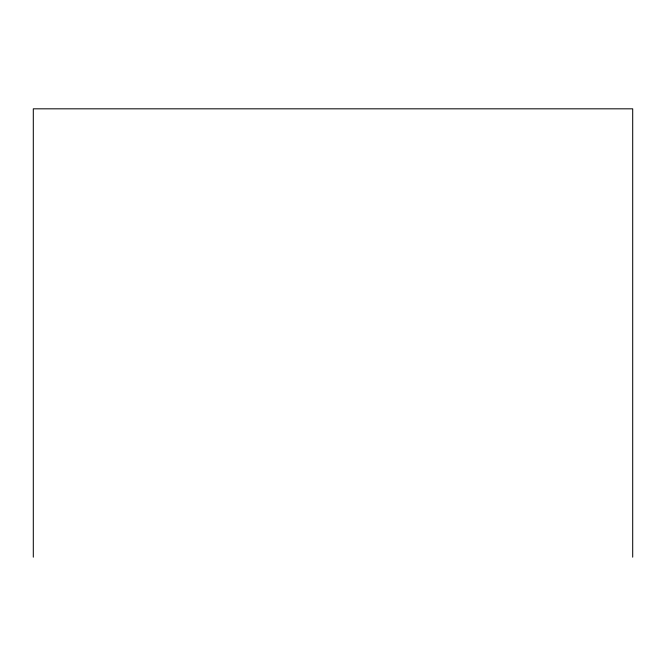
<?xml version="1.0" encoding="UTF-8"?>
<svg xmlns="http://www.w3.org/2000/svg" width="666" height="666" viewBox="0 0 666 666"><rect width="100%" height="100%" fill="white"/><g stroke="black" fill="none" stroke-linecap="round" stroke-linejoin="round"><path stroke-width="1" d="M632.7 557.176L632.7 108.824L33.3 108.824L33.3 557.176"/></g></svg>
